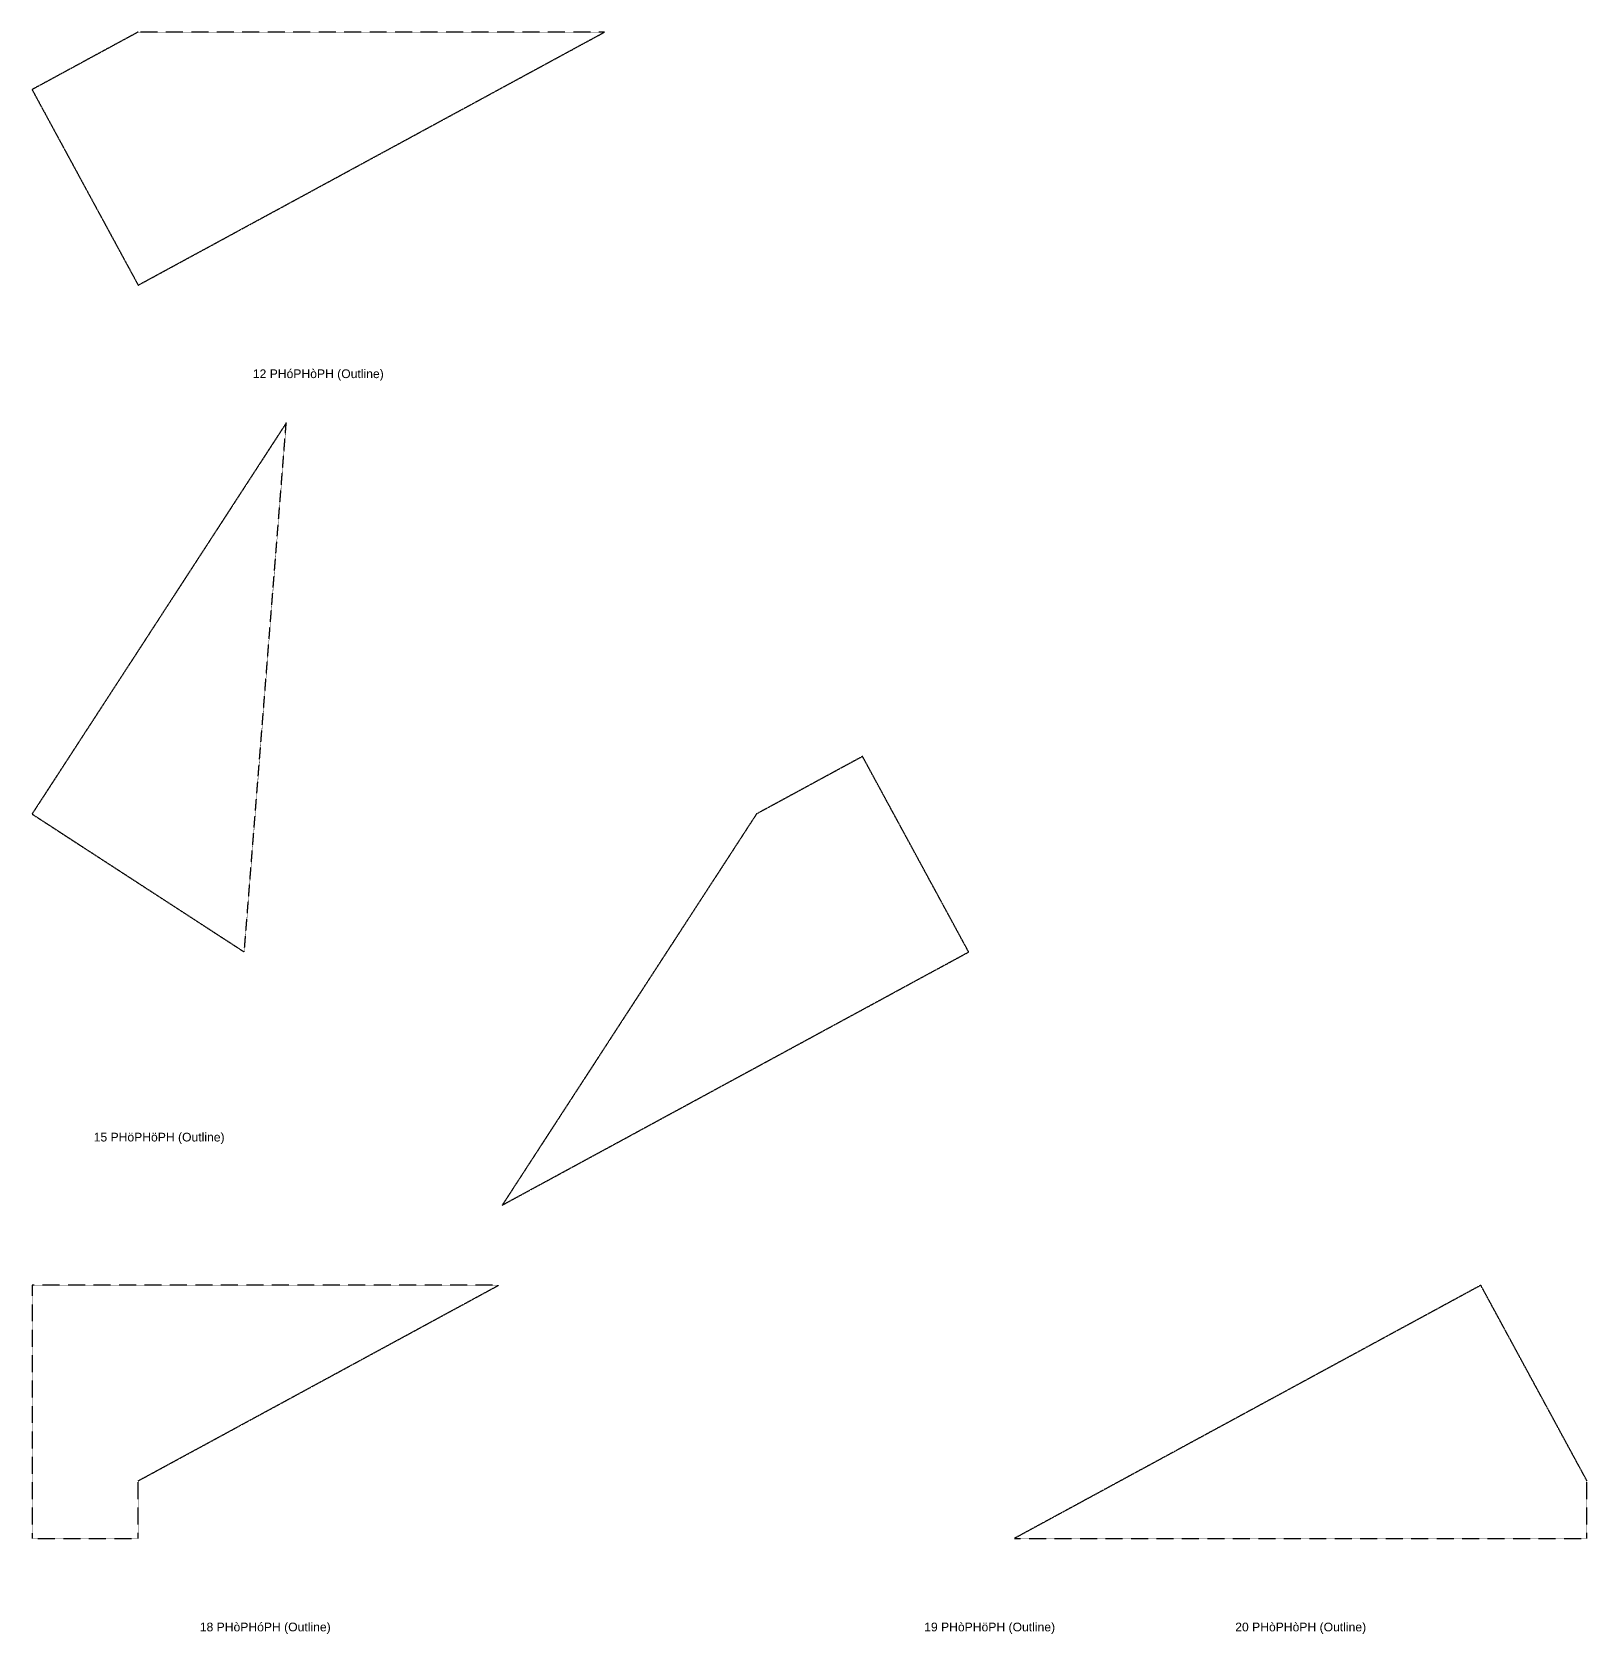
# Model space of a CAD drawing. Header units: millimetres. Extents: x 1423577 to 4401751, y -454579 to 121312.
# Drawn here: x 3229712 to 3408603, y -396353 to -212053 of the extents above; entities that cross this region are included whole.
import ezdxf
from ezdxf.enums import TextEntityAlignment as Align

# ---------------------------------------------------------------- set-up
doc = ezdxf.new("R2010")
doc.units = ezdxf.units.MM
doc.linetypes.add('DASHED', pattern=[19.05, 12.7, -6.35])
doc.styles.add('Arial', font='arial_0.ttf')

msp = doc.modelspace()

# ---------------------------------------------------------------- linework, layer by layer
at = {"linetype": 'DASHED'}
for points in [[(3241920, -212053), (3229712, -218678), (3241920, -241174), (3295581, -212053)], [(3229712, -302019), (3254129, -317889), (3258956, -257027)], [(3325261, -295394), (3313053, -302019), (3283809, -347011), (3337470, -317889)], [(3229712, -356239), (3229712, -385360), (3241920, -385360), (3241920, -378735), (3283373, -356239)], [(3342734, -385360), (3408603, -385360), (3408603, -378735), (3396394, -356239)]]:
    msp.add_lwpolyline(points, close=True, dxfattribs=at)

# ---------------------------------------------------------------- texts
at = {"linetype": 'DASHED', "ltscale": 100, "style": 'Arial'}
for s, p in [('12 PHóPHòPH (Outline)', (3262646, -251366)), ('15 PHöPHöPH (Outline)', (3244334, -339191)), ('18 PHòPHóPH (Outline)', (3256542, -395552)), ('19 PHòPHöPH (Outline)', (3339883, -395552)), ('20 PHòPHòPH (Outline)', (3375668, -395552))]:
    msp.add_text(s, height=1000, dxfattribs=at).set_placement(p, align=Align.MIDDLE_CENTER)

doc.saveas('drawing.dxf')
